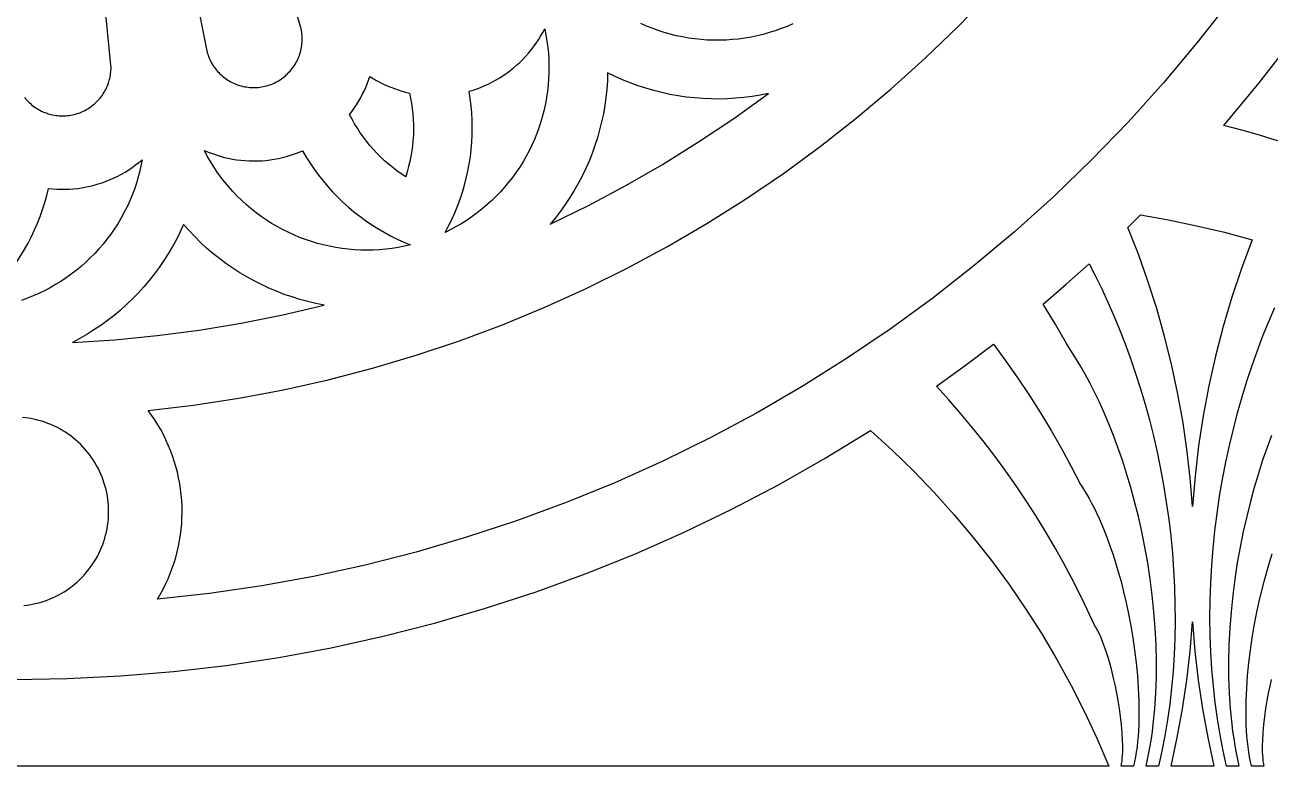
# Model space of a CAD drawing. Header units: millimetres. Extents: x 4241 to 4790, y 640 to 1600.
# Drawn here: x 4516.7 to 4686.2, y 1087.1 to 1188.1 of the extents above; entities that cross this region are included whole.
import ezdxf

# ---------------------------------------------------------------- set-up
doc = ezdxf.new("R2010")
doc.units = ezdxf.units.MM
doc.layers.add('Layer 05', color=12, linetype='Continuous', true_color=0xde0000)

msp = doc.modelspace()

# ---------------------------------------------------------------- linework, layer by layer
at = {"layer": 'Layer 05'}
for points in [[(4554.25, 1187.76), (4538.32, 1240.3)], [(4530.75, 1238.41), (4541.46, 1184.56)], [(4528.41, 1182.62), (4523.03, 1237.26)], [(4533.48, 1135.59), (4539.66, 1136.32), (4545.81, 1137.26), (4551.92, 1138.41), (4557.99, 1139.77), (4564.01, 1141.34), (4569.98, 1143.11), (4575.88, 1145.09), (4581.71, 1147.27), (4587.46, 1149.64), (4593.12, 1152.21), (4598.7, 1154.97), (4604.18, 1157.93), (4609.55, 1161.06), (4614.81, 1164.38), (4619.96, 1167.88), (4624.98, 1171.55), (4629.87, 1175.4), (4634.63, 1179.4), (4639.25, 1183.57), (4643.73, 1187.89), (4648.05, 1192.37)], [(4680.73, 1191.32), (4676.31, 1185.68), (4671.7, 1180.19), (4666.9, 1174.86), (4661.91, 1169.71), (4656.76, 1164.72), (4651.43, 1159.92), (4645.94, 1155.31), (4640.3, 1150.89), (4634.51, 1146.67), (4628.57, 1142.65), (4622.5, 1138.83), (4616.3, 1135.23), (4609.98, 1131.85), (4603.54, 1128.69), (4597.01, 1125.75), (4590.37, 1123.03), (4583.64, 1120.55), (4576.83, 1118.31), (4569.95, 1116.3), (4563, 1114.52), (4556, 1112.99), (4548.95, 1111.71), (4541.85, 1110.66), (4534.73, 1109.87)], [(4541.46, 1184.56), (4541.52, 1184.34), (4541.58, 1184.12), (4541.66, 1183.91), (4541.74, 1183.69), (4541.83, 1183.48), (4541.92, 1183.28), (4542.03, 1183.07), (4542.14, 1182.88), (4542.25, 1182.68), (4542.38, 1182.49), (4542.51, 1182.3), (4542.64, 1182.12), (4542.79, 1181.94), (4542.93, 1181.77), (4543.09, 1181.6), (4543.25, 1181.44), (4543.42, 1181.28), (4543.59, 1181.13), (4543.76, 1180.99), (4543.94, 1180.85), (4544.13, 1180.72), (4544.32, 1180.59), (4544.51, 1180.48), (4544.71, 1180.36), (4544.91, 1180.26), (4545.12, 1180.16), (4545.33, 1180.07), (4545.54, 1179.99), (4545.75, 1179.91), (4545.97, 1179.84), (4546.19, 1179.78), (4546.41, 1179.73), (4546.63, 1179.68), (4546.86, 1179.64), (4547.08, 1179.61), (4547.31, 1179.59), (4547.54, 1179.57), (4547.77, 1179.57), (4547.99, 1179.57), (4548.22, 1179.58), (4548.45, 1179.59), (4548.67, 1179.62), (4548.9, 1179.65), (4549.12, 1179.69), (4549.35, 1179.74), (4549.57, 1179.79), (4549.79, 1179.86), (4550, 1179.93), (4550.22, 1180), (4550.43, 1180.09), (4550.64, 1180.18), (4550.84, 1180.28), (4551.04, 1180.39), (4551.24, 1180.5), (4551.43, 1180.62), (4551.62, 1180.75), (4551.81, 1180.88), (4551.99, 1181.02), (4552.16, 1181.17), (4552.33, 1181.32), (4552.5, 1181.48), (4552.65, 1181.64), (4552.81, 1181.81), (4552.96, 1181.98), (4553.1, 1182.16), (4553.23, 1182.34), (4553.36, 1182.53), (4553.48, 1182.72), (4553.6, 1182.92), (4553.71, 1183.12), (4553.81, 1183.32), (4553.9, 1183.53), (4553.99, 1183.74), (4554.07, 1183.95), (4554.14, 1184.17), (4554.21, 1184.39), (4554.26, 1184.61), (4554.31, 1184.83), (4554.36, 1185.05), (4554.39, 1185.28), (4554.42, 1185.5), (4554.44, 1185.73), (4554.45, 1185.96), (4554.45, 1186.19), (4554.45, 1186.41), (4554.43, 1186.64), (4554.41, 1186.87), (4554.38, 1187.09), (4554.35, 1187.32), (4554.3, 1187.54), (4554.25, 1187.76)], [(4587.46, 1187.56), (4587.63, 1186.73), (4587.77, 1185.88), (4587.88, 1185.04), (4587.96, 1184.19), (4588.01, 1183.34), (4588.04, 1182.48), (4588.03, 1181.63), (4588, 1180.77), (4587.93, 1179.92), (4587.84, 1179.07), (4587.72, 1178.23), (4587.57, 1177.39), (4587.39, 1176.55), (4587.18, 1175.72), (4586.94, 1174.9), (4586.67, 1174.09), (4586.38, 1173.29), (4586.06, 1172.5), (4585.71, 1171.72), (4585.34, 1170.95), (4584.93, 1170.2), (4584.51, 1169.46), (4584.06, 1168.73), (4583.58, 1168.02), (4583.08, 1167.33), (4582.55, 1166.66), (4582.01, 1166), (4581.44, 1165.37), (4580.85, 1164.75), (4580.24, 1164.15), (4579.6, 1163.58), (4578.95, 1163.03), (4578.28, 1162.5), (4577.59, 1161.99), (4576.89, 1161.51), (4576.17, 1161.05), (4575.43, 1160.62), (4574.68, 1160.21), (4573.92, 1159.83)], [(4577.16, 1179.06), (4577.71, 1179.23), (4578.25, 1179.41), (4578.79, 1179.62), (4579.32, 1179.84), (4579.84, 1180.08), (4580.35, 1180.33), (4580.85, 1180.61), (4581.34, 1180.9), (4581.82, 1181.21), (4582.29, 1181.53), (4582.75, 1181.88), (4583.2, 1182.23), (4583.64, 1182.6), (4584.06, 1182.99), (4584.47, 1183.39), (4584.86, 1183.81), (4585.24, 1184.24), (4585.61, 1184.68), (4585.95, 1185.13), (4586.29, 1185.6), (4586.61, 1186.07), (4586.91, 1186.56), (4587.19, 1187.06), (4587.46, 1187.56)], [(4621.23, 1188.24), (4620.45, 1187.9), (4619.66, 1187.59), (4618.85, 1187.3), (4618.04, 1187.04), (4617.22, 1186.81), (4616.39, 1186.61), (4615.55, 1186.43), (4614.71, 1186.29), (4613.86, 1186.17), (4613.01, 1186.09), (4612.16, 1186.03), (4611.31, 1186), (4610.45, 1186.01), (4609.6, 1186.04), (4608.75, 1186.1), (4607.9, 1186.19), (4607.05, 1186.31), (4606.21, 1186.46), (4605.37, 1186.63), (4604.55, 1186.84), (4603.72, 1187.07), (4602.91, 1187.33), (4602.11, 1187.63), (4601.32, 1187.94), (4600.53, 1188.29)], [(4679.9, 1174.39), (4684.75, 1180.21), (4689.39, 1186.2)], [(4516.66, 1178.2), (4516.8, 1178.03), (4516.95, 1177.86), (4517.11, 1177.69), (4517.27, 1177.53), (4517.44, 1177.38), (4517.61, 1177.23), (4517.79, 1177.08), (4517.97, 1176.95), (4518.16, 1176.82), (4518.35, 1176.7), (4518.54, 1176.58), (4518.74, 1176.47), (4518.95, 1176.37), (4519.15, 1176.27), (4519.36, 1176.18), (4519.57, 1176.1), (4519.79, 1176.03), (4520.01, 1175.96), (4520.23, 1175.9), (4520.45, 1175.85), (4520.67, 1175.81), (4520.9, 1175.77), (4521.12, 1175.74), (4521.35, 1175.72), (4521.58, 1175.71), (4521.81, 1175.71), (4522.03, 1175.71), (4522.26, 1175.72), (4522.49, 1175.74), (4522.71, 1175.77), (4522.94, 1175.8), (4523.16, 1175.84), (4523.38, 1175.89), (4523.6, 1175.95), (4523.82, 1176.02), (4524.04, 1176.09), (4524.25, 1176.17), (4524.46, 1176.26), (4524.67, 1176.35), (4524.87, 1176.45), (4525.07, 1176.56), (4525.27, 1176.68), (4525.46, 1176.8), (4525.65, 1176.93), (4525.83, 1177.06), (4526.01, 1177.2), (4526.18, 1177.35), (4526.35, 1177.51), (4526.51, 1177.66), (4526.67, 1177.83), (4526.82, 1178), (4526.97, 1178.17), (4527.11, 1178.35), (4527.24, 1178.54), (4527.37, 1178.73), (4527.49, 1178.92), (4527.6, 1179.12), (4527.71, 1179.32), (4527.81, 1179.53), (4527.9, 1179.73), (4527.98, 1179.94), (4528.06, 1180.16), (4528.13, 1180.38), (4528.19, 1180.59), (4528.25, 1180.82), (4528.3, 1181.04), (4528.34, 1181.26), (4528.37, 1181.49), (4528.39, 1181.71), (4528.41, 1181.94), (4528.42, 1182.17), (4528.42, 1182.4), (4528.41, 1182.62)], [(4596.03, 1181.58), (4595.99, 1180.46), (4595.91, 1179.34), (4595.8, 1178.22), (4595.64, 1177.1), (4595.45, 1175.99), (4595.21, 1174.89), (4594.94, 1173.8), (4594.64, 1172.72), (4594.29, 1171.65), (4593.91, 1170.59), (4593.5, 1169.55), (4593.04, 1168.52), (4592.56, 1167.5), (4592.03, 1166.51), (4591.48, 1165.53), (4590.89, 1164.57), (4590.27, 1163.63), (4589.62, 1162.72), (4588.93, 1161.82), (4588.22, 1160.95)], [(4617.91, 1178.75), (4616.81, 1178.53), (4615.7, 1178.35), (4614.58, 1178.2), (4613.46, 1178.1), (4612.34, 1178.03), (4611.21, 1178), (4610.09, 1178.01), (4608.97, 1178.06), (4607.84, 1178.15), (4606.73, 1178.27), (4605.61, 1178.44), (4604.51, 1178.64), (4603.41, 1178.88), (4602.32, 1179.15), (4601.24, 1179.47), (4600.17, 1179.82), (4599.11, 1180.21), (4598.07, 1180.63), (4597.04, 1181.09), (4596.03, 1181.58)], [(4560.9, 1175.91), (4561.23, 1176.33), (4561.54, 1176.77), (4561.83, 1177.21), (4562.11, 1177.67), (4562.38, 1178.13), (4562.63, 1178.61), (4562.87, 1179.09), (4563.09, 1179.57), (4563.29, 1180.07), (4563.48, 1180.57), (4563.65, 1181.07)], [(4563.65, 1181.07), (4564.11, 1180.79), (4564.57, 1180.52), (4565.04, 1180.27), (4565.52, 1180.03), (4566.01, 1179.81), (4566.5, 1179.61), (4567, 1179.42), (4567.51, 1179.24), (4568.02, 1179.09), (4568.53, 1178.95), (4569.05, 1178.82)], [(4569.05, 1178.82), (4569.2, 1178.12), (4569.33, 1177.41), (4569.43, 1176.69), (4569.51, 1175.97), (4569.56, 1175.25), (4569.59, 1174.53), (4569.6, 1173.81), (4569.58, 1173.08), (4569.53, 1172.36), (4569.46, 1171.64), (4569.37, 1170.93), (4569.25, 1170.21), (4569.11, 1169.5), (4568.94, 1168.8), (4568.75, 1168.1), (4568.54, 1167.41)], [(4573.92, 1159.83), (4574.38, 1160.71), (4574.82, 1161.6), (4575.23, 1162.51), (4575.61, 1163.43), (4575.95, 1164.36), (4576.26, 1165.3), (4576.54, 1166.26), (4576.79, 1167.22), (4577.01, 1168.19), (4577.19, 1169.17), (4577.34, 1170.15), (4577.45, 1171.14), (4577.53, 1172.13), (4577.58, 1173.12), (4577.6, 1174.12), (4577.58, 1175.11), (4577.52, 1176.1), (4577.44, 1177.09), (4577.32, 1178.08), (4577.16, 1179.06)], [(4588.22, 1160.95), (4593.41, 1163.5), (4598.51, 1166.21), (4603.51, 1169.1), (4608.42, 1172.16), (4613.22, 1175.37), (4617.91, 1178.75)], [(4568.54, 1167.41), (4567.94, 1167.81), (4567.35, 1168.23), (4566.77, 1168.67), (4566.21, 1169.13), (4565.67, 1169.6), (4565.14, 1170.1), (4564.63, 1170.61), (4564.14, 1171.14), (4563.67, 1171.68), (4563.21, 1172.25), (4562.78, 1172.82), (4562.36, 1173.41), (4561.96, 1174.02), (4561.59, 1174.64), (4561.24, 1175.27), (4560.9, 1175.91)], [(4689.66, 1171.52), (4687.23, 1172.32), (4684.79, 1173.06), (4682.35, 1173.75), (4679.9, 1174.39)], [(4532.66, 1169.73), (4532.5, 1168.89), (4532.3, 1168.06), (4532.08, 1167.24), (4531.84, 1166.42), (4531.56, 1165.61), (4531.25, 1164.81), (4530.92, 1164.03), (4530.56, 1163.25), (4530.18, 1162.49), (4529.77, 1161.74), (4529.33, 1161.01), (4528.87, 1160.29), (4528.38, 1159.59), (4527.87, 1158.9), (4527.34, 1158.23), (4526.78, 1157.59), (4526.2, 1156.96), (4525.6, 1156.35), (4524.98, 1155.76), (4524.34, 1155.2), (4523.69, 1154.65), (4523.01, 1154.13), (4522.31, 1153.64), (4521.6, 1153.16), (4520.87, 1152.72), (4520.13, 1152.29), (4519.38, 1151.9), (4518.61, 1151.53), (4517.82, 1151.18), (4517.03, 1150.87), (4516.23, 1150.58)], [(4519.9, 1165.82), (4520.47, 1165.76), (4521.04, 1165.72), (4521.61, 1165.71), (4522.18, 1165.71), (4522.76, 1165.73), (4523.33, 1165.77), (4523.9, 1165.83), (4524.46, 1165.92), (4525.03, 1166.02), (4525.58, 1166.14), (4526.14, 1166.28), (4526.69, 1166.43), (4527.23, 1166.61), (4527.77, 1166.81), (4528.3, 1167.02), (4528.83, 1167.26), (4529.34, 1167.51), (4529.85, 1167.77), (4530.34, 1168.06), (4530.83, 1168.36), (4531.3, 1168.68), (4531.77, 1169.02), (4532.22, 1169.37), (4532.66, 1169.73)], [(4569.19, 1158.14), (4568.36, 1157.95), (4567.52, 1157.79), (4566.68, 1157.65), (4565.83, 1157.55), (4564.98, 1157.48), (4564.13, 1157.43), (4563.27, 1157.42), (4562.42, 1157.43), (4561.57, 1157.47), (4560.71, 1157.54), (4559.87, 1157.65), (4559.02, 1157.78), (4558.18, 1157.94), (4557.35, 1158.13), (4556.52, 1158.34), (4555.71, 1158.59), (4554.9, 1158.86), (4554.1, 1159.16), (4553.31, 1159.49), (4552.53, 1159.85), (4551.77, 1160.23), (4551.02, 1160.64), (4550.28, 1161.07), (4549.56, 1161.53), (4548.86, 1162.01), (4548.17, 1162.52), (4547.5, 1163.05), (4546.85, 1163.61), (4546.22, 1164.18), (4545.61, 1164.78), (4545.02, 1165.4), (4544.45, 1166.03), (4543.91, 1166.69), (4543.38, 1167.37), (4542.88, 1168.06), (4542.41, 1168.77), (4541.96, 1169.49), (4541.53, 1170.23), (4541.13, 1170.99)], [(4541.13, 1170.99), (4541.66, 1170.77), (4542.19, 1170.56), (4542.74, 1170.38), (4543.28, 1170.21), (4543.84, 1170.06), (4544.39, 1169.93), (4544.96, 1169.82), (4545.52, 1169.73), (4546.09, 1169.66), (4546.66, 1169.61), (4547.23, 1169.58), (4547.8, 1169.57), (4548.37, 1169.57), (4548.95, 1169.6), (4549.52, 1169.65), (4550.09, 1169.72), (4550.65, 1169.8), (4551.21, 1169.91), (4551.77, 1170.04), (4552.33, 1170.18), (4552.87, 1170.34), (4553.42, 1170.53), (4553.95, 1170.73), (4554.48, 1170.95)], [(4554.48, 1170.95), (4554.99, 1170.09), (4555.52, 1169.25), (4556.08, 1168.43), (4556.67, 1167.63), (4557.28, 1166.85), (4557.93, 1166.09), (4558.59, 1165.35), (4559.28, 1164.64), (4560, 1163.95), (4560.74, 1163.28), (4561.5, 1162.64), (4562.28, 1162.03), (4563.08, 1161.44), (4563.91, 1160.88), (4564.75, 1160.35), (4565.6, 1159.85), (4566.48, 1159.38), (4567.37, 1158.93), (4568.27, 1158.52), (4569.19, 1158.14)], [(4509.54, 1149.29), (4510.31, 1149.92), (4511.05, 1150.58), (4511.78, 1151.26), (4512.48, 1151.97), (4513.15, 1152.7), (4513.8, 1153.45), (4514.42, 1154.22), (4515.02, 1155.02), (4515.59, 1155.83), (4516.14, 1156.67), (4516.65, 1157.52), (4517.13, 1158.39), (4517.59, 1159.27), (4518.01, 1160.17), (4518.41, 1161.08), (4518.77, 1162.01), (4519.1, 1162.94), (4519.4, 1163.89), (4519.66, 1164.85), (4519.9, 1165.82)], [(4666.84, 1160.52), (4668.56, 1162.21)], [(4668.56, 1162.21), (4672.4, 1161.54), (4676.22, 1160.75), (4680.02, 1159.85), (4683.78, 1158.82)], [(4538.3, 1160.92), (4537.83, 1159.9), (4537.33, 1158.89), (4536.79, 1157.91), (4536.22, 1156.94), (4535.61, 1155.99), (4534.98, 1155.06), (4534.31, 1154.15), (4533.61, 1153.27), (4532.89, 1152.41), (4532.13, 1151.58), (4531.35, 1150.77), (4530.53, 1150), (4529.7, 1149.25), (4528.83, 1148.52), (4527.94, 1147.83), (4527.03, 1147.17), (4526.1, 1146.55), (4525.15, 1145.95), (4524.17, 1145.39), (4523.18, 1144.86)], [(4557.42, 1149.94), (4556.32, 1150.15), (4555.23, 1150.41), (4554.14, 1150.7), (4553.07, 1151.04), (4552, 1151.4), (4550.95, 1151.81), (4549.92, 1152.25), (4548.9, 1152.72), (4547.89, 1153.23), (4546.91, 1153.77), (4545.94, 1154.35), (4545, 1154.96), (4544.07, 1155.6), (4543.17, 1156.27), (4542.3, 1156.98), (4541.44, 1157.71), (4540.61, 1158.47), (4539.81, 1159.26), (4539.04, 1160.08), (4538.3, 1160.92)], [(4675.66, 1122.51), (4675.34, 1126.42), (4674.89, 1130.31), (4674.32, 1134.19), (4673.62, 1138.05), (4672.8, 1141.88), (4671.85, 1145.68), (4670.78, 1149.45), (4669.59, 1153.18), (4668.28, 1156.87), (4666.84, 1160.52)], [(4683.78, 1158.82), (4682.33, 1154.93), (4681.01, 1151), (4679.83, 1147.02), (4678.78, 1143), (4677.88, 1138.95), (4677.11, 1134.87), (4676.48, 1130.77), (4676, 1126.65), (4675.66, 1122.51)], [(4655.31, 1150.08), (4658.47, 1152.79), (4661.57, 1155.56)], [(4661.57, 1155.56), (4662.45, 1153.87), (4663.3, 1152.13), (4664.13, 1150.33), (4664.94, 1148.48), (4665.73, 1146.59), (4666.48, 1144.65), (4667.21, 1142.66), (4667.91, 1140.62), (4668.57, 1138.55), (4669.19, 1136.44), (4669.78, 1134.29), (4670.33, 1132.11), (4670.84, 1129.89), (4671.3, 1127.65), (4671.72, 1125.39), (4672.09, 1123.1), (4672.41, 1120.8), (4672.69, 1118.49), (4672.91, 1116.17), (4673.08, 1113.85), (4673.2, 1111.52), (4673.27, 1109.2), (4673.28, 1106.89), (4673.24, 1104.59), (4673.15, 1102.31), (4673, 1100.05), (4672.8, 1097.81), (4672.55, 1095.6), (4672.25, 1093.43), (4671.89, 1091.29), (4671.49, 1089.2), (4671.04, 1087.15)], [(4523.18, 1144.86), (4528.95, 1145.22), (4534.7, 1145.78), (4540.43, 1146.53), (4546.13, 1147.48), (4551.8, 1148.61), (4557.42, 1149.94)], [(4669.34, 1087.15), (4669.54, 1088.05), (4669.73, 1088.97), (4669.9, 1089.92), (4670.06, 1090.89), (4670.2, 1091.88), (4670.32, 1092.88), (4670.53, 1094.95), (4670.67, 1097.07), (4670.74, 1099.24), (4670.75, 1101.44), (4670.7, 1103.67), (4670.59, 1105.92), (4670.41, 1108.17), (4670.18, 1110.41), (4669.89, 1112.63), (4669.56, 1114.82), (4669.18, 1116.98), (4668.75, 1119.1), (4668.28, 1121.16), (4667.78, 1123.17), (4667.25, 1125.11), (4666.69, 1126.99), (4666.11, 1128.8), (4665.51, 1130.53), (4664.89, 1132.19), (4664.26, 1133.77), (4663.62, 1135.28), (4662.98, 1136.71), (4662.33, 1138.06), (4661.68, 1139.34), (4661.03, 1140.55), (4660.38, 1141.69), (4659.74, 1142.75), (4659.1, 1143.75), (4658.48, 1144.69), (4656.94, 1147.4), (4655.31, 1150.08)], [(4680.28, 1087.15), (4679.81, 1089.24), (4679.4, 1091.39), (4679.05, 1093.57), (4678.74, 1095.79), (4678.49, 1098.05), (4678.29, 1100.34), (4678.15, 1102.65), (4678.06, 1104.99), (4678.03, 1107.34), (4678.06, 1109.7), (4678.14, 1112.08), (4678.27, 1114.45), (4678.46, 1116.83), (4678.71, 1119.2), (4679, 1121.56), (4679.35, 1123.9), (4679.74, 1126.23), (4680.19, 1128.53), (4680.68, 1130.81), (4681.22, 1133.06), (4681.79, 1135.27), (4682.41, 1137.45), (4683.07, 1139.59), (4683.77, 1141.69), (4684.49, 1143.74), (4685.25, 1145.75), (4686.04, 1147.71), (4686.86, 1149.61)], [(4640.82, 1138.88), (4644.72, 1141.71), (4648.55, 1144.62)], [(4648.55, 1144.62), (4650.25, 1142.32), (4651.89, 1139.99), (4653.47, 1137.64), (4654.98, 1135.26), (4656.43, 1132.85), (4657.82, 1130.42), (4659.14, 1127.97), (4660.4, 1125.51), (4660.68, 1125.09), (4660.97, 1124.63), (4661.28, 1124.12), (4661.59, 1123.58), (4661.91, 1122.98), (4662.25, 1122.33), (4662.59, 1121.62), (4662.94, 1120.86), (4663.3, 1120.03), (4663.67, 1119.14), (4664.04, 1118.18), (4664.42, 1117.14), (4664.8, 1116.04), (4665.17, 1114.86), (4665.55, 1113.61), (4665.92, 1112.28), (4666.27, 1110.88), (4666.62, 1109.4), (4666.95, 1107.87), (4667.25, 1106.27), (4667.53, 1104.63), (4667.77, 1102.95), (4667.98, 1101.23), (4668.15, 1099.51), (4668.27, 1097.78), (4668.34, 1096.07), (4668.36, 1094.4), (4668.33, 1092.78), (4668.29, 1091.99), (4668.24, 1091.22), (4668.18, 1090.48), (4668.1, 1089.76), (4668, 1089.06), (4667.9, 1088.4), (4667.78, 1087.76), (4667.64, 1087.15)], [(4665.94, 1087.15), (4665.98, 1087.3), (4666.01, 1087.46), (4666.04, 1087.64), (4666.06, 1087.82), (4666.08, 1088.01), (4666.1, 1088.21), (4666.13, 1088.63), (4666.15, 1089.08), (4666.16, 1089.55), (4666.16, 1090.05), (4666.14, 1090.57), (4666.08, 1091.66), (4665.98, 1092.77), (4665.85, 1093.89), (4665.7, 1094.99), (4665.53, 1096.06), (4665.35, 1097.08), (4665.15, 1098.04), (4664.96, 1098.93), (4664.57, 1100.51), (4664.2, 1101.82), (4663.86, 1102.9), (4663.55, 1103.76), (4663.41, 1104.13), (4663.28, 1104.46), (4663.16, 1104.76), (4663.04, 1105.02), (4662.93, 1105.25), (4662.83, 1105.46), (4662.73, 1105.65), (4662.64, 1105.82), (4662.55, 1105.97), (4662.47, 1106.1), (4662.39, 1106.22), (4662.32, 1106.33), (4661.33, 1108.49), (4660.28, 1110.64), (4659.19, 1112.78), (4658.05, 1114.91), (4656.87, 1117.02), (4655.64, 1119.12), (4654.36, 1121.2), (4653.03, 1123.26), (4651.66, 1125.3), (4650.24, 1127.31), (4648.78, 1129.31), (4647.28, 1131.28), (4645.72, 1133.22), (4644.13, 1135.14), (4642.49, 1137.02), (4640.82, 1138.88)], [(4516.57, 1109.02), (4517.02, 1109.07), (4517.46, 1109.14), (4517.9, 1109.23), (4518.33, 1109.33), (4518.76, 1109.44), (4519.19, 1109.57), (4519.61, 1109.72), (4520.03, 1109.88), (4520.44, 1110.05), (4520.84, 1110.24), (4521.24, 1110.44), (4521.63, 1110.65), (4522.02, 1110.88), (4522.39, 1111.12), (4522.76, 1111.38), (4523.12, 1111.65), (4523.46, 1111.93), (4523.8, 1112.22), (4524.13, 1112.52), (4524.45, 1112.84), (4524.75, 1113.16), (4525.05, 1113.5), (4525.33, 1113.84), (4525.6, 1114.2), (4525.86, 1114.56), (4526.1, 1114.93), (4526.34, 1115.32), (4526.56, 1115.7), (4526.76, 1116.1), (4526.95, 1116.5), (4527.13, 1116.91), (4527.29, 1117.33), (4527.44, 1117.75), (4527.57, 1118.18), (4527.69, 1118.61), (4527.8, 1119.04), (4527.88, 1119.48), (4527.96, 1119.92), (4528.02, 1120.36), (4528.06, 1120.81), (4528.09, 1121.25), (4528.1, 1121.7), (4528.09, 1122.15), (4528.07, 1122.59), (4528.04, 1123.04), (4527.99, 1123.48), (4527.92, 1123.92), (4527.84, 1124.36), (4527.75, 1124.8), (4527.63, 1125.23), (4527.51, 1125.66), (4527.37, 1126.08), (4527.21, 1126.5), (4527.04, 1126.91), (4526.86, 1127.32), (4526.66, 1127.72), (4526.45, 1128.11), (4526.22, 1128.5), (4525.98, 1128.87), (4525.73, 1129.24), (4525.47, 1129.6), (4525.19, 1129.95), (4524.9, 1130.29), (4524.6, 1130.63), (4524.29, 1130.94), (4523.97, 1131.25), (4523.64, 1131.55), (4523.29, 1131.84), (4522.94, 1132.11), (4522.58, 1132.37), (4522.21, 1132.62), (4521.83, 1132.86), (4521.44, 1133.08), (4521.04, 1133.29), (4520.64, 1133.48), (4520.23, 1133.66), (4519.82, 1133.83), (4519.4, 1133.98), (4518.98, 1134.12), (4518.55, 1134.24), (4518.11, 1134.35), (4517.68, 1134.44), (4517.24, 1134.52), (4516.79, 1134.58), (4516.35, 1134.62)], [(4534.73, 1109.87), (4535.13, 1110.54), (4535.5, 1111.23), (4535.85, 1111.93), (4536.18, 1112.64), (4536.48, 1113.36), (4536.75, 1114.09), (4537, 1114.83), (4537.23, 1115.58), (4537.43, 1116.33), (4537.61, 1117.09), (4537.75, 1117.86), (4537.88, 1118.63), (4537.97, 1119.41), (4538.04, 1120.19), (4538.08, 1120.97), (4538.1, 1121.75), (4538.09, 1122.53), (4538.05, 1123.31), (4537.98, 1124.09), (4537.89, 1124.87), (4537.77, 1125.64), (4537.63, 1126.41), (4537.46, 1127.17), (4537.26, 1127.93), (4537.04, 1128.68), (4536.79, 1129.42), (4536.52, 1130.15), (4536.22, 1130.87), (4535.9, 1131.59), (4535.56, 1132.29), (4535.19, 1132.97), (4534.79, 1133.65), (4534.38, 1134.31), (4533.94, 1134.96), (4533.48, 1135.59)], [(4515.24, 1098.95), (4522.47, 1099.07), (4529.7, 1099.43), (4536.92, 1100.03), (4544.11, 1100.87), (4551.26, 1101.95), (4558.38, 1103.27), (4565.45, 1104.83), (4572.46, 1106.62), (4579.42, 1108.64), (4586.29, 1110.89), (4593.1, 1113.37), (4599.81, 1116.07), (4606.43, 1119), (4612.95, 1122.14), (4619.36, 1125.5), (4625.66, 1129.07), (4631.83, 1132.85)], [(4631.83, 1132.85), (4634.81, 1130.13), (4637.7, 1127.31), (4640.5, 1124.4), (4643.2, 1121.39), (4645.79, 1118.3), (4648.29, 1115.13), (4650.68, 1111.87), (4652.96, 1108.54), (4655.13, 1105.14), (4657.19, 1101.66), (4659.13, 1098.12), (4660.96, 1094.52), (4662.66, 1090.86), (4664.25, 1087.15)], [(4686.42, 1132.19), (4685.81, 1130.53), (4685.2, 1128.8), (4684.62, 1126.99), (4684.06, 1125.11), (4683.53, 1123.17), (4683.03, 1121.16), (4682.56, 1119.1), (4682.14, 1116.98), (4681.75, 1114.82), (4681.42, 1112.63), (4681.13, 1110.41), (4680.9, 1108.17), (4680.73, 1105.92), (4680.61, 1103.67), (4680.56, 1101.44), (4680.57, 1099.24), (4680.65, 1097.07), (4680.79, 1094.95), (4680.99, 1092.88), (4681.11, 1091.88), (4681.26, 1090.89), (4681.41, 1089.92), (4681.58, 1088.97), (4681.77, 1088.05), (4681.97, 1087.15)], [(4683.67, 1087.15), (4683.54, 1087.76), (4683.42, 1088.4), (4683.31, 1089.06), (4683.22, 1089.76), (4683.14, 1090.48), (4683.07, 1091.22), (4683.02, 1091.99), (4682.98, 1092.78), (4682.95, 1094.4), (4682.97, 1096.07), (4683.04, 1097.78), (4683.16, 1099.51), (4683.33, 1101.23), (4683.54, 1102.95), (4683.79, 1104.63), (4684.06, 1106.27), (4684.37, 1107.87), (4684.69, 1109.4), (4685.04, 1110.88), (4685.4, 1112.28), (4685.77, 1113.61), (4686.14, 1114.86), (4686.52, 1116.04)], [(4672.74, 1087.15), (4673.58, 1091.03), (4674.29, 1094.94), (4674.88, 1098.87), (4675.33, 1102.82), (4675.66, 1106.78)], [(4675.66, 1106.78), (4675.98, 1102.82), (4676.44, 1098.87), (4677.02, 1094.94), (4677.74, 1091.03), (4678.58, 1087.15)], [(4664.25, 1087.15), (4515.24, 1087.15), (4515.24, 1098.95)], [(4686.36, 1098.93), (4686.16, 1098.04), (4685.97, 1097.08), (4685.78, 1096.06), (4685.61, 1094.99), (4685.46, 1093.89), (4685.33, 1092.77), (4685.23, 1091.66), (4685.17, 1090.57), (4685.16, 1090.05), (4685.15, 1089.55), (4685.16, 1089.08), (4685.18, 1088.63), (4685.21, 1088.21), (4685.23, 1088.01), (4685.25, 1087.82), (4685.28, 1087.64), (4685.3, 1087.46), (4685.34, 1087.3), (4685.37, 1087.15)], [(4667.64, 1087.15), (4665.94, 1087.15)], [(4671.04, 1087.15), (4669.34, 1087.15)], [(4678.58, 1087.15), (4672.74, 1087.15)], [(4681.97, 1087.15), (4680.28, 1087.15)], [(4685.37, 1087.15), (4683.67, 1087.15)]]:
    msp.add_lwpolyline(points, dxfattribs=at)

doc.saveas('drawing.dxf')
